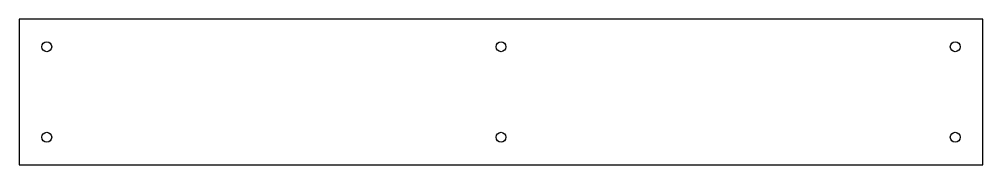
# Model space of a CAD drawing. Header units: millimetres. Extents: x -245 to 245, y 0 to 74.
import ezdxf

# ---------------------------------------------------------------- set-up
doc = ezdxf.new("R2010")
doc.units = ezdxf.units.MM
doc.layers.get('0').update_dxf_attribs({"linetype": 'CONTINUOUS'})

msp = doc.modelspace()

# ---------------------------------------------------------------- linework, layer by layer
msp.add_lwpolyline([(245, 0), (245, 74), (-245, 74), (-245, 0)], close=True)
for centre in [(-231, 60), (0, 60), (231, 60), (-231, 14), (0, 14), (231, 14)]:
    msp.add_circle(centre, 2.5)

doc.saveas('drawing.dxf')
